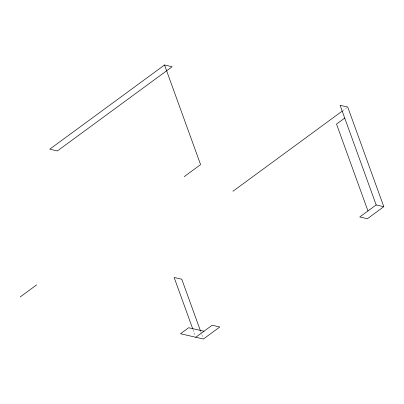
<?xml version="1.0" encoding="UTF-8"?>
<svg xmlns="http://www.w3.org/2000/svg" width="404" height="404" viewBox="0 0 404 404"><rect width="100%" height="100%" fill="white"/><g stroke="black" fill="none" stroke-linecap="round" stroke-linejoin="round"><path stroke-width="0.3" stroke-dasharray="2.02 1.52" d="M342.653 110.787L346.718 107.802M200.626 331.315L202.985 337.825M192.991 329.563L195.349 336.072"/><path stroke-width="0.61" d="M164.524 64.988L49.732 149.202L57.368 150.95L172.154 66.741L164.524 64.988L200.591 164.625L184.194 176.654M20.2 296.94L36.602 284.911M232.941 191.264L342.148 111.156M344.723 118.074L336.522 124.089L367.968 210.954M195.778 337.259L212.176 325.23L219.811 326.982L203.409 339.012L180.512 333.749L188.708 327.735L203.975 331.245M376.169 204.939L359.767 216.968L367.403 218.721L383.8 206.691L347.733 107.06L340.102 105.308L376.169 204.939L383.8 206.691M200.409 330.724L181.775 279.23L174.139 277.477L192.779 328.972"/></g></svg>
